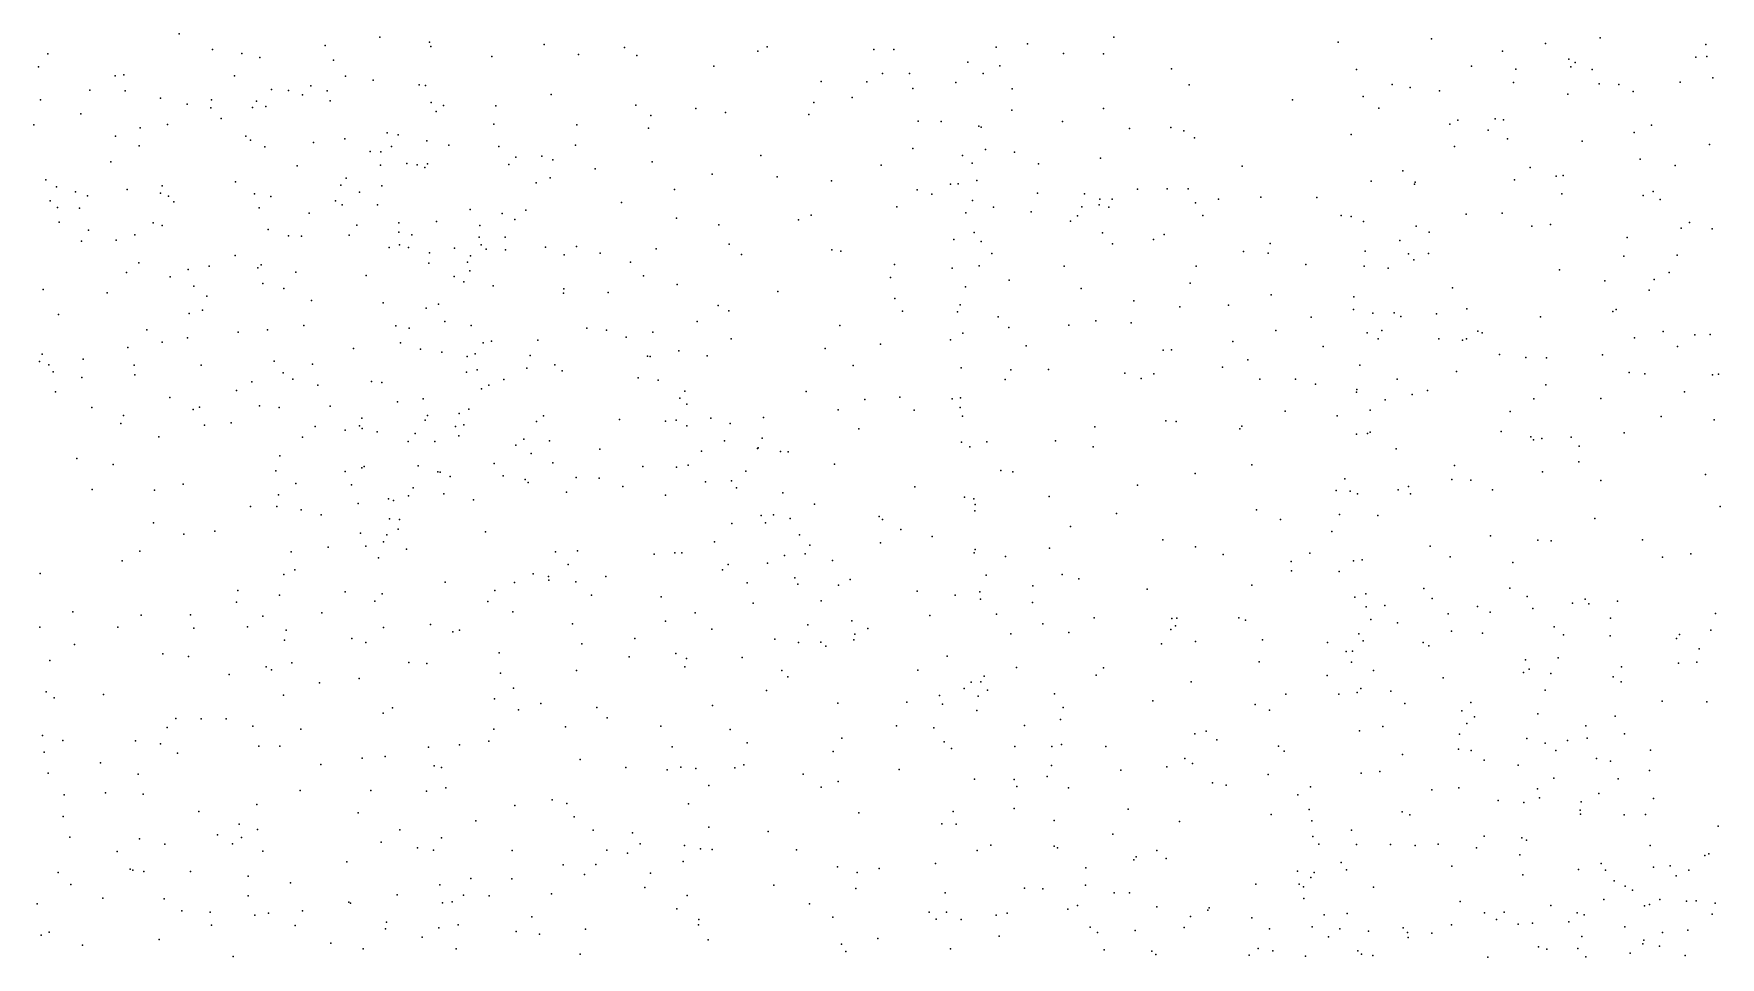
# Model space of a CAD drawing. Header units: metres. Extents: x -25 to 25, y -27.7 to 27.8.
# Drawn here: x -6.382 to -3.29, y 8.483 to 10.175 of the extents above; entities that cross this region are included whole.
import ezdxf

# ---------------------------------------------------------------- set-up
doc = ezdxf.new("R2010")
doc.units = ezdxf.units.M

msp = doc.modelspace()

# ---------------------------------------------------------------- linework, layer by layer
for p in [(-6.1154, 10.1749, -0.6953), (-6.0542, 10.1459, -16.8211), (-5.8476, 10.1536, -11.5171), (-5.7478, 10.1686, 14.2416), (-5.6566, 10.1597, 14.3945), (-5.6539, 10.1514, 7.9696), (-5.4464, 10.1554, 14.4875), (-5.2989, 10.1497, -15.1887), (-5.0543, 10.1433, -16.272), (-5.0375, 10.151, 14.5245), (-4.842, 10.146, -15.3728), (-4.8054, 10.1462, 13.2426), (-4.6178, 10.1504, -10.4222), (-4.5602, 10.1566, 18.5845), (-4.4018, 10.1688, 14.0455), (-3.9902, 10.1596, -16.4043), (-3.8194, 10.1655, -10.4377), (-3.6103, 10.1571, -16.1795), (-3.5102, 10.1676, 18.5805), (-3.3165, 10.155, 6.5802), (-6.3736, 10.1144, 7.6291), (-6.3566, 10.1381, -12.5419), (-6.0006, 10.1387, -0.302), (-5.9674, 10.1313, 3.6568), (-5.8328, 10.1265, 18.6426), (-5.5421, 10.1333, 4.3497), (-5.3834, 10.137, 4.5298), (-5.2762, 10.1353, -15.4923), (-5.1354, 10.1157, 4.847), (-4.6695, 10.123, 5.4708), (-4.6106, 10.1159, 12.8774), (-4.4939, 10.1387, -22.9739), (-4.4204, 10.1381, 12.6277), (-3.746, 10.1155, 23.2654), (-3.6889, 10.1427, -22.8861), (-3.5672, 10.1283, 6.5259), (-3.5641, 10.1143, 24.0283), (-3.5557, 10.122, 22.5893), (-3.3349, 10.1321, -22.577), (-3.3146, 10.1334, -19.6146), (-6.2326, 10.0978, -12.249), (-6.2172, 10.0999, 8.4157), (-6.0138, 10.0979, 0.1996), (-5.8103, 10.0974, -0.2138), (-5.7599, 10.0901, 7.6985), (-4.9386, 10.0876, -20.9364), (-4.8548, 10.0866, -15.7733), (-4.826, 10.1021, 18.5512), (-4.7762, 10.1022, -22.953), (-4.6915, 10.0857, 6.6497), (-4.6412, 10.1021, 5.8694), (-4.2959, 10.1106, 18.5363), (-4.2638, 10.0814, 6.6818), (-3.957, 10.1095, 13.8521), (-3.8913, 10.0817, 12.4019), (-3.6691, 10.0853, 12.3029), (-3.6645, 10.1101, 23.8699), (-3.5249, 10.1095, 12.2425), (-3.512, 10.0834, 13.9765), (-3.4755, 10.0821, 24.1506), (-3.3634, 10.0861, -18.5254), (-3.3035, 10.0939, 22.2788), (-6.3699, 10.0539, 2.8082), (-6.2792, 10.0715, -1.5424), (-6.2146, 10.0703, -13.5006), (-6.15, 10.0569, 7.5541), (-6.0564, 10.0539, -11.9279), (-5.9737, 10.0513, 3.4861), (-5.946, 10.073, -0.5693), (-5.9151, 10.0711, -16.455), (-5.8891, 10.063, 1.5478), (-5.8739, 10.0793, -0.0676), (-5.8443, 10.0705, 3.8846), (-5.8388, 10.0522, 0.5067), (-5.6753, 10.0812, -10.6867), (-5.6641, 10.0801, -0.1681), (-5.4335, 10.0639, -14.8831), (-4.8813, 10.0581, 5.1116), (-4.7702, 10.0747, -16.8593), (-4.5882, 10.0737, 6.7675), (-4.0743, 10.0541, -10.419), (-3.9445, 10.0598, -23.0233), (-3.8582, 10.0763, -16.1928), (-3.8049, 10.0703, 13.8802), (-3.5691, 10.0644, -20.5848), (-3.4495, 10.0689, 22.4191), (-6.2958, 10.0282, -16.9413), (-6.1009, 10.0459, -1.0984), (-6.0575, 10.0393, -0.9412), (-6.0387, 10.0199, 3.3427), (-5.981, 10.04, 18.5975), (-5.9568, 10.0416, 8.2081), (-5.6535, 10.049, 0.8982), (-5.6441, 10.0324, -0.4406), (-5.6306, 10.0433, 1.1208), (-5.5347, 10.0429, -0.2685), (-5.2779, 10.0439, -10.4299), (-5.2508, 10.0253, 14.4981), (-5.1682, 10.0377, -20.9595), (-5.1135, 10.0305, 13.4848), (-4.961, 10.027, 18.5295), (-4.9518, 10.049, -15.0164), (-4.589, 10.0348, 14.2263), (-4.4207, 10.0382, -20.7563), (-3.916, 10.0386, -20.6762), (-6.3822, 10.008, 7.4698), (-6.187, 10.0027, 18.52), (-6.1368, 10.0086, -13.2412), (-5.7341, 9.9934, 3.9843), (-5.7141, 9.9894, 1.4168), (-5.5386, 10.0093, -15.9403), (-5.3863, 10.0078, -15.6799), (-5.2552, 10.002, 4.7665), (-4.7604, 10.015, -16.0993), (-4.7183, 10.0141, 18.4716), (-4.6492, 10.0057, -15.4479), (-4.6448, 10.0035, 5.6594), (-4.4956, 10.0142, 18.4566), (-4.3732, 10.0014, -16.6731), (-4.2973, 10.003, -16.4023), (-4.2733, 9.9972, 14.0157), (-3.9668, 9.9905, 6.6122), (-3.7855, 10.0091, 23.5352), (-3.7709, 10.0165, 6.5612), (-3.7151, 9.9981, 18.5453), (-3.7024, 10.0192, 22.7433), (-3.6874, 10.0174, -10.3437), (-3.4475, 9.9942, -22.8595), (-3.4156, 10.0074, -19.0713), (-6.2322, 9.987, -20.8218), (-6.1888, 9.9697, 1.738), (-5.9931, 9.987, 1.6556), (-5.9848, 9.9802, -20.9126), (-5.9584, 9.9676, -0.8373), (-5.8691, 9.9756, -11.6867), (-5.8117, 9.9822, 0.2557), (-5.7652, 9.9592, 8.085), (-5.746, 9.9583, -14.6464), (-5.7265, 9.9681, -16.1412), (-5.6615, 9.9784, 18.6577), (-5.6209, 9.9709, 4.2177), (-5.5297, 9.9681, 7.9289), (-5.3887, 9.9709, -0.1554), (-4.77, 9.9647, -10.4838), (-4.637, 9.9626, 13.0092), (-4.5836, 9.958, -15.7585), (-4.2538, 9.984, 18.4572), (-3.7771, 9.9686, 22.9179), (-3.6797, 9.9822, 13.9889), (-3.5431, 9.9778, 6.5816), (-3.3095, 9.9719, -19.4555), (-6.2411, 9.9404, 7.5084), (-5.8991, 9.9328, -13.6079), (-5.7461, 9.934, 13.8908), (-5.6978, 9.9369, 0.6452), (-5.6792, 9.9348, -0.6306), (-5.665, 9.93, 7.8293), (-5.6602, 9.9365, 14.2679), (-5.5109, 9.9351, -0.52), (-5.498, 9.9485, 13.5889), (-5.4504, 9.9506, -10.5642), (-5.4305, 9.9439, 4.5415), (-5.3529, 9.9275, -20.9364), (-5.2482, 9.9401, -14.8013), (-5.0492, 9.9517, 4.9813), (-4.8283, 9.9344, 14.4307), (-4.6794, 9.9517, -16.3587), (-4.6615, 9.938, 6.1212), (-4.5396, 9.9363, -16.5281), (-4.426, 9.9472, -16.0747), (-4.1664, 9.9321, 6.7072), (-3.6385, 9.9299, -23.023), (-3.4366, 9.9454, 18.5077), (-3.3726, 9.9333, -15.8874), (-6.3602, 9.9073, 2.888), (-6.1466, 9.8961, -13.7118), (-6.0123, 9.9033, 8.1432), (-5.8194, 9.8973, 3.4641), (-5.8096, 9.9105, -0.7561), (-5.7441, 9.8961, 0.4364), (-5.4612, 9.902, 18.6246), (-5.435, 9.9109, -15.2565), (-5.1382, 9.9179, 18.5152), (-5.0193, 9.9126, 14.4847), (-4.9195, 9.9055, 5.0645), (-4.7011, 9.8993, 6.5641), (-4.687, 9.8998, 6.3401), (-4.6531, 9.9063, 5.958), (-3.9298, 9.9047, 12.415), (-3.8717, 9.9235, -16.0469), (-3.8507, 9.8993, 23.3896), (-3.8495, 9.9031, 23.1859), (-3.6668, 9.907, 22.545), (-3.5909, 9.914, 12.2531), (-3.5778, 9.9149, 24.1464), (-6.352, 9.8689, -22.5404), (-6.3402, 9.8945, -1.6562), (-6.3059, 9.8852, -18.7938), (-6.2839, 9.878, 18.5486), (-6.2106, 9.8895, -18.4224), (-6.15, 9.8828, -16.8344), (-6.1349, 9.8776, 3.0967), (-6.1254, 9.8668, 7.6427), (-5.9776, 9.8818, 3.2368), (-5.9474, 9.8768, -22.7733), (-5.8287, 9.8688, 18.6248), (-5.7847, 9.8846, -11.4789), (-5.3042, 9.8655, -0.4059), (-5.2076, 9.8894, 13.5106), (-4.7625, 9.889, 5.2235), (-4.7352, 9.8811, 13.1763), (-4.661, 9.8692, 5.508), (-4.5416, 9.8831, 14.171), (-4.4556, 9.8815, 4.9319), (-4.4275, 9.8717, 6.854), (-4.4049, 9.8718, -15.5095), (-4.3582, 9.8904, 5.0688), (-4.304, 9.891, 4.9039), (-4.2655, 9.8909, -15.879), (-4.2521, 9.8653, 4.7592), (-4.2099, 9.8719, -20.711), (-4.1322, 9.8752, 5.0354), (-4.0296, 9.8746, 18.4704), (-3.5804, 9.8817, 18.5104), (-3.4313, 9.8784, -10.3243), (-3.413, 9.886, 12.2295), (-3.4002, 9.8711, 24.3337), (-6.3389, 9.8568, -18.1921), (-6.2982, 9.8556, 8.2976), (-5.9686, 9.856, -18.6817), (-5.8774, 9.8462, -14.2826), (-5.8164, 9.8614, 7.9445), (-5.7519, 9.8617, -22.86), (-5.5817, 9.8527, 0.3339), (-5.5232, 9.8453, -14.5192), (-5.5, 9.8344, 4.2986), (-5.4797, 9.8515, -22.9556), (-5.2034, 9.8367, 4.8354), (-4.9565, 9.8426, 13.3912), (-4.7996, 9.8576, 18.3683), (-4.6733, 9.8468, 14.2778), (-4.6225, 9.8574, 5.117), (-4.5536, 9.8488, -20.8058), (-4.4681, 9.8415, -23.0601), (-4.4603, 9.858, -15.2562), (-4.4289, 9.8615, 18.386), (-4.4111, 9.857, -10.4857), (-4.2384, 9.8418, 5.2403), (-3.9851, 9.8418, 4.9241), (-3.9665, 9.8403, -10.2683), (-3.7555, 9.8445, 22.672), (-3.6896, 9.8462, -15.9515), (-6.3354, 9.8298, 18.8354), (-6.2815, 9.8153, -12.3984), (-6.197, 9.8062, -19.1012), (-6.163, 9.8284, 8.1218), (-6.1465, 9.8238, -1.3813), (-5.9526, 9.8165, 7.7748), (-5.9149, 9.8045, -18.2747), (-5.8912, 9.8042, 1.6657), (-5.8039, 9.8057, -19.1752), (-5.79, 9.8244, -13.3622), (-5.713, 9.8286, 13.7284), (-5.7129, 9.8113, -18.8385), (-5.6888, 9.8067, -0.7744), (-5.6437, 9.8306, -10.9426), (-5.564, 9.8235, 3.8859), (-5.1259, 9.8246, -20.937), (-4.9798, 9.8338, 18.4129), (-4.6577, 9.8108, 4.8822), (-4.4809, 9.8317, 4.7453), (-4.4224, 9.8102, 12.6427), (-4.3093, 9.8072, 14.0252), (-3.944, 9.8307, -20.597), (-3.8471, 9.8222, 23.7086), (-3.8234, 9.8112, 6.6831), (-3.6355, 9.8224, -10.2513), (-3.6013, 9.8255, 14.0866), (-3.3614, 9.8189, 14.2468), (-3.346, 9.8288, -22.9856), (-3.3049, 9.8172, 6.7891), (-6.2948, 9.7951, -16.9849), (-6.231, 9.7966, -12.144), (-5.7306, 9.783, 1.5285), (-5.7115, 9.7883, -18.5989), (-5.6948, 9.7833, -14.9475), (-5.6564, 9.7737, -14.2618), (-5.6106, 9.7818, 0.5293), (-5.5652, 9.8024, 3.7237), (-5.5617, 9.7884, -18.9931), (-5.5527, 9.7799, 1.2017), (-5.5179, 9.8019, 4.1166), (-5.5171, 9.7788, -0.7215), (-5.4438, 9.784, 14.4056), (-5.3867, 9.7853, 4.5081), (-5.3437, 9.7729, -0.5837), (-5.2407, 9.781, 0.0779), (-5.107, 9.7895, -10.5961), (-4.9191, 9.7789, -14.9554), (-4.9023, 9.7764, 14.4284), (-4.6951, 9.7982, 6.744), (-4.6453, 9.794, 12.9915), (-4.6256, 9.7721, 4.7271), (-4.4042, 9.7901, 5.3957), (-4.3289, 9.7979, 4.6387), (-4.1638, 9.7762, 13.9839), (-4.1186, 9.7728, 12.4816), (-4.1152, 9.7908, 6.775), (-3.941, 9.7765, 4.7496), (-3.8775, 9.7963, 23.5508), (-3.8245, 9.7724, 23.8698), (-3.4604, 9.8018, 22.2103), (-6.1897, 9.7552, -12.8141), (-6.0991, 9.743, 1.7898), (-6.0607, 9.7489, -11.88), (-6.013, 9.7684, -18.0258), (-5.9714, 9.7463, -19.3062), (-5.9652, 9.7514, -20.7888), (-5.6575, 9.7547, 18.6103), (-5.587, 9.7561, 3.5137), (-5.5811, 9.7678, -15.8475), (-5.4098, 9.77, -10.7231), (-5.2878, 9.7565, 4.7171), (-5.0843, 9.7707, 13.4579), (-4.8039, 9.7523, 13.2378), (-4.6983, 9.7453, 6.5925), (-4.6487, 9.7497, 5.6615), (-4.4927, 9.7492, 6.9596), (-4.2508, 9.7488, 18.3914), (-4.0495, 9.752, -15.7262), (-3.9426, 9.7491, 13.9816), (-3.8986, 9.7455, 5.184), (-3.8616, 9.7714, -15.8367), (-3.8519, 9.7606, 18.4731), (-3.5843, 9.7426, -15.7675), (-3.4665, 9.7672, 18.4683), (-3.3689, 9.7695, -18.8909), (-6.2124, 9.7372, 7.976), (-6.1323, 9.7298, 2.9876), (-6.0884, 9.7125, -17.8331), (-5.9619, 9.717, -1.1315), (-5.9016, 9.7379, -16.5809), (-5.7728, 9.7319, -16.2728), (-5.611, 9.7299, 14.2712), (-5.5935, 9.7206, 13.6216), (-5.5827, 9.7405, -19.3211), (-5.5396, 9.7131, 0.942), (-5.264, 9.7312, 13.5151), (-5.2024, 9.7154, 14.4441), (-4.8112, 9.7285, 4.8862), (-4.6738, 9.711, 6.0014), (-4.5935, 9.7232, 12.8418), (-4.2616, 9.7178, 12.5353), (-3.5012, 9.7219, 14.1719), (-3.4113, 9.7246, -15.4174), (-3.3833, 9.7373, 22.0838), (-6.3648, 9.7063, 19.2663), (-6.2476, 9.7002, -12.5995), (-6.0648, 9.6938, -12.9766), (-5.9236, 9.708, -14.7007), (-5.8728, 9.6864, -11.6971), (-5.7414, 9.682, 13.9155), (-5.6399, 9.6793, -13.9504), (-5.4111, 9.6993, 4.1972), (-5.4103, 9.7075, 18.5266), (-5.3289, 9.701, 0.2752), (-5.0177, 9.7025, 4.9445), (-4.803, 9.6898, 18.2389), (-4.4619, 9.7081, 5.5225), (-4.3648, 9.6854, 4.4828), (-4.1132, 9.6967, -15.3362), (-3.9619, 9.6931, 5.3706), (-3.7807, 9.7091, 22.5537), (-3.4201, 9.7053, 12.2483), (-6.3366, 9.6604, -22.6495), (-6.097, 9.6626, 18.6793), (-6.0728, 9.6685, -13.8557), (-5.6627, 9.6724, 1.4379), (-5.1273, 9.677, 18.3634), (-5.1075, 9.6672, -0.1467), (-4.789, 9.6664, -10.7386), (-4.6885, 9.6655, 6.444), (-4.6835, 9.6784, 6.254), (-4.6138, 9.6563, -23.0926), (-4.435, 9.6491, 14.067), (-4.2807, 9.6747, 5.527), (-4.1914, 9.6778, 4.4756), (-4.0401, 9.6557, 4.5012), (-3.9621, 9.6695, -15.5202), (-3.9267, 9.6631, 23.1912), (-3.8877, 9.6634, 22.7741), (-3.8757, 9.6567, 12.2965), (-3.8104, 9.6617, 23.9985), (-3.7543, 9.6707, 4.935), (-3.6195, 9.6564, 22.261), (-3.4867, 9.6659, -23.221), (-3.4807, 9.6697, 24.3413), (-6.1749, 9.6325, 18.9686), (-6.1001, 9.6176, -19.4881), (-6.0072, 9.6279, -16.9057), (-5.9535, 9.6322, -22.8836), (-5.8868, 9.6402, 3.065), (-5.7181, 9.6397, 13.7178), (-5.6938, 9.6353, -18.0915), (-5.6283, 9.6476, -15.1597), (-5.5799, 9.6403, 3.2942), (-5.3679, 9.6353, -10.9172), (-5.3319, 9.632, -20.8703), (-5.2962, 9.6187, -14.5674), (-5.2472, 9.6279, -18.8483), (-5.166, 9.6475, 0.1216), (-4.9039, 9.6402, 4.7628), (-4.6785, 9.6264, 12.9767), (-4.594, 9.6367, 14.1813), (-4.484, 9.641, 12.6306), (-4.37, 9.6455, -20.7856), (-4.1045, 9.6312, 5.5094), (-3.9372, 9.6267, 6.8313), (-3.9102, 9.6312, 23.6978), (-3.7346, 9.6298, 24.1298), (-3.7262, 9.6268, 18.4676), (-3.447, 9.6179, -10.2559), (-3.3946, 9.6292, 14.2612), (-3.3367, 9.6234, -15.1355), (-3.3083, 9.6238, 24.4428), (-6.3668, 9.5878, -17.6483), (-6.2099, 9.6, 1.8312), (-6.1468, 9.6097, -1.4043), (-5.796, 9.598, -14.9572), (-5.7096, 9.6085, -16.0509), (-5.6728, 9.597, 3.1573), (-5.6341, 9.5913, -11.4052), (-5.5726, 9.5886, -19.6018), (-5.5584, 9.6088, -20.7989), (-5.5428, 9.6114, 1.1072), (-5.4577, 9.6135, -0.7932), (-5.1991, 9.5941, -19.0568), (-5.1034, 9.6161, -0.3448), (-4.9311, 9.5981, 18.1852), (-4.8297, 9.6063, 14.3637), (-4.701, 9.6142, 4.5416), (-4.5626, 9.6028, -15.0821), (-4.311, 9.5949, -15.1497), (-4.296, 9.5956, -10.3649), (-4.1833, 9.6112, 12.4362), (-4.018, 9.6019, 12.3438), (-3.9172, 9.6161, 18.4499), (-3.8058, 9.6157, 5.265), (-3.7623, 9.6137, 6.8217), (-3.7549, 9.6157, -23.2454), (-3.6944, 9.5872, 14.052), (-3.5055, 9.5867, 6.8875), (-3.3682, 9.602, 18.4294), (-6.3718, 9.5746, -20.3577), (-6.3543, 9.568, -1.6126), (-6.3465, 9.5556, 1.8947), (-6.2913, 9.5785, 19.3528), (-6.198, 9.5677, -12.0964), (-6.0751, 9.5677, -17.6485), (-5.9412, 9.575, -14.4405), (-5.8712, 9.5695, -19.6609), (-5.5872, 9.5835, -13.4895), (-5.5694, 9.5589, 0.7981), (-5.4778, 9.5624, 13.508), (-5.4722, 9.5854, -18.3108), (-5.4265, 9.568, 0.4599), (-5.4133, 9.5574, 3.366), (-5.2569, 9.5842, 3.9736), (-5.2518, 9.5836, -18.5847), (-5.1476, 9.5846, -23.0407), (-4.8797, 9.5673, -23.0727), (-4.6815, 9.5627, 5.9017), (-4.5904, 9.559, 5.7012), (-4.5218, 9.5596, 18.2297), (-4.2024, 9.5639, 5.6383), (-4.156, 9.5776, -20.676), (-3.9506, 9.5677, -10.2061), (-3.7735, 9.5559, 22.3969), (-3.6466, 9.5819, 24.2495), (-3.6084, 9.5809, 12.2261), (-6.2937, 9.5449, 2.737), (-6.1966, 9.5502, 19.2096), (-5.982, 9.5372, -20.5575), (-5.9249, 9.5535, -1.1746), (-5.9069, 9.5423, 1.6698), (-5.8615, 9.5313, 18.5457), (-5.7626, 9.538, -16.6139), (-5.7438, 9.536, -16.384), (-5.5886, 9.5551, -15.4788), (-5.5478, 9.5311, 0.6079), (-5.5204, 9.5411, -14.2872), (-5.2738, 9.5447, -19.4346), (-5.2374, 9.5404, 14.419), (-4.6008, 9.5416, 4.3904), (-4.3816, 9.5532, 5.6777), (-4.3518, 9.5434, 18.2888), (-4.3283, 9.5518, -23.1821), (-4.1339, 9.542, 6.9528), (-4.0687, 9.5423, 13.9789), (-4.0322, 9.533, -23.229), (-3.8821, 9.542, 22.5783), (-3.6097, 9.5319, -15.214), (-3.4568, 9.5542, 12.2516), (-3.4281, 9.5516, 22.0067), (-3.3041, 9.5502, 12.3153), (-3.2931, 9.5512, -18.8756), (-6.3425, 9.5187, -13.6315), (-6.1327, 9.5085, -17.1874), (-6.0107, 9.521, 2.8938), (-5.7155, 9.5007, -22.989), (-5.6684, 9.5059, -20.5727), (-5.5613, 9.5241, 0.9505), (-5.1975, 9.5071, 18.2315), (-5.1883, 9.5199, 4.5765), (-5.1844, 9.4962, 4.1101), (-4.9658, 9.5195, -10.8997), (-4.8582, 9.5046, -14.9507), (-4.794, 9.509, 13.0601), (-4.6981, 9.5057, 6.0444), (-4.6826, 9.5079, 6.7959), (-3.9567, 9.5183, 23.3142), (-3.9559, 9.523, 4.412), (-3.9043, 9.5039, 12.2293), (-3.855, 9.5142, 13.9976), (-3.8269, 9.5212, -20.5125), (-3.6316, 9.5058, 4.9148), (-3.5089, 9.5063, 18.4469), (-3.3554, 9.5185, -23.4993), (-6.2758, 9.49, -19.6753), (-6.2175, 9.4757, -20.1688), (-6.09, 9.4865, -20.3534), (-6.0781, 9.4909, 18.9979), (-5.968, 9.4932, -14.661), (-5.9322, 9.4902, -17.0938), (-5.8387, 9.4923, -19.857), (-5.7807, 9.4707, -13.1873), (-5.6644, 9.4669, 3.0423), (-5.66, 9.4757, 1.3536), (-5.6022, 9.479, 1.2074), (-5.5845, 9.4872, -13.7638), (-5.4604, 9.4642, 3.1985), (-5.4475, 9.475, 18.3616), (-5.3082, 9.4678, 0.4149), (-5.2239, 9.4652, -18.3473), (-5.2041, 9.4668, 3.5839), (-5.1408, 9.4705, 3.9471), (-5.0439, 9.4719, -0.0247), (-4.9069, 9.4856, 4.5512), (-4.7679, 9.4849, 4.4544), (-4.6834, 9.4899, 6.2435), (-4.6794, 9.474, 14.237), (-4.3062, 9.4655, 4.2821), (-4.2873, 9.4647, 7.0128), (-4.0878, 9.4831, 4.3381), (-3.9922, 9.4747, 6.9597), (-3.9316, 9.4855, 5.5712), (-3.6748, 9.483, 5.2432), (-3.3981, 9.4735, 24.4259), (-3.3009, 9.4677, 14.4085), (-6.2224, 9.4607, -12.3203), (-6.1528, 9.4362, -17.4553), (-6.0688, 9.4576, -1.3449), (-6.0199, 9.4617, 18.8421), (-5.8894, 9.4355, -11.7837), (-5.8659, 9.455, -17.6298), (-5.8112, 9.4488, 2.9433), (-5.785, 9.4564, 13.847), (-5.7798, 9.4514, 14.0341), (-5.7527, 9.4453, 13.6778), (-5.6827, 9.4425, -15.7211), (-5.6088, 9.4554, 14.2773), (-5.6028, 9.4384, -20.1776), (-5.5934, 9.4586, -14.0983), (-5.1847, 9.4564, 4.268), (-5.1051, 9.4609, 14.4023), (-5.0468, 9.4341, -18.5472), (-4.8693, 9.4513, 14.3256), (-4.4363, 9.4545, 12.445), (-4.1708, 9.4507, 12.3187), (-4.1668, 9.4556, 18.3535), (-3.9566, 9.4412, 22.8793), (-3.9364, 9.4425, 22.7051), (-3.932, 9.4447, 23.8006), (-3.6917, 9.446, 4.6508), (-3.6369, 9.4363, 24.2996), (-3.6168, 9.4332, 5.083), (-3.563, 9.4359, 7.0309), (-3.466, 9.4438, -20.4473), (-5.9312, 9.4016, -14.1831), (-5.6958, 9.4278, -16.8295), (-5.6469, 9.4275, 13.5032), (-5.498, 9.4209, -0.907), (-5.4833, 9.4318, -20.378), (-5.4699, 9.406, 14.3652), (-5.4367, 9.4288, -19.9664), (-5.344, 9.4138, 18.2248), (-5.1577, 9.4102, 13.3014), (-5.1155, 9.4292, -0.5265), (-5.0551, 9.4151, 4.5366), (-5.054, 9.416, -19.2388), (-5.0131, 9.4094, -0.1756), (-4.9989, 9.409, 13.1963), (-4.6809, 9.4268, 12.821), (-4.6655, 9.4179, 6.4904), (-4.6349, 9.4274, 18.1359), (-4.5088, 9.4291, -10.5829), (-4.4395, 9.4178, 7.0201), (-3.8838, 9.4144, 23.9729), (-3.6323, 9.4308, -23.4479), (-3.5487, 9.419, 12.2233), (-6.3033, 9.3964, -22.7366), (-6.2363, 9.3854, 1.8187), (-5.938, 9.3743, -17.3912), (-5.811, 9.3728, -15.0467), (-5.7805, 9.3796, 1.4504), (-5.7763, 9.3819, 18.4683), (-5.6775, 9.383, -17.7411), (-5.6414, 9.372, 1.068), (-5.637, 9.3713, 18.3758), (-5.5379, 9.3876, -23.018), (-5.4301, 9.3886, -14.506), (-5.2655, 9.3818, -23.0321), (-5.2036, 9.3808, -0.6735), (-5.182, 9.3843, 3.4372), (-5.0763, 9.3737, 4.0975), (-4.914, 9.3861, -18.8518), (-4.6088, 9.3748, -10.8096), (-4.587, 9.372, 4.2416), (-4.149, 9.3852, 5.7577), (-3.7773, 9.3836, 18.4358), (-3.6155, 9.3724, 22.0669), (-3.5489, 9.3905, -10.2335), (-6.2752, 9.3398, -1.4622), (-6.1085, 9.3499, -12.6055), (-5.9018, 9.3509, 18.5726), (-5.7997, 9.3482, -17.2043), (-5.6867, 9.3427, -13.8967), (-5.6186, 9.3639, -14.3446), (-5.5216, 9.3646, -17.9026), (-5.4813, 9.358, 0.5969), (-5.4758, 9.3525, 13.3836), (-5.3878, 9.3617, -11.2833), (-5.3452, 9.3605, -0.808), (-5.302, 9.3452, 3.2389), (-5.1505, 9.3541, -11.1014), (-5.1025, 9.3559, -20.592), (-5.0935, 9.3432, 17.9542), (-4.7667, 9.3448, -20.8295), (-4.3584, 9.3478, 5.8239), (-4.2527, 9.3691, -10.3334), (-3.9779, 9.3596, 23.2891), (-3.8807, 9.3394, 12.1232), (-3.8613, 9.3454, 22.3847), (-3.782, 9.3584, 4.4687), (-3.7471, 9.357, 14.0323), (-3.7077, 9.3395, 7.0852), (-3.5089, 9.3562, -23.7851), (-3.3171, 9.3671, 18.3881), (-6.1605, 9.3384, 19.3243), (-5.9847, 9.3084, -13.9121), (-5.9367, 9.3084, 1.5692), (-5.9333, 9.3303, 2.8254), (-5.7876, 9.3143, -14.574), (-5.7318, 9.323, 2.8977), (-5.7226, 9.3194, 1.3131), (-5.6953, 9.328, -16.2069), (-5.6301, 9.3318, 0.7705), (-5.5759, 9.321, 2.9884), (-5.4054, 9.3351, -14.7413), (-5.2238, 9.3296, 0.3888), (-5.0086, 9.334, 4.3767), (-4.9506, 9.3127, 13.0796), (-4.6757, 9.3256, 5.9975), (-4.6584, 9.3228, 6.3669), (-4.6562, 9.3123, 6.9051), (-4.5201, 9.3271, 5.8698), (-3.9939, 9.3383, 18.3845), (-3.9682, 9.337, 23.471), (-3.9548, 9.3316, 23.6617), (-3.8579, 9.3322, 5.639), (-3.2898, 9.309, -20.3832), (-6.1626, 9.2788, -13.7481), (-5.892, 9.3023, -22.9389), (-5.8554, 9.2932, 13.8274), (-5.7297, 9.286, -13.5692), (-5.7115, 9.285, -14.7865), (-5.1021, 9.2773, -20.2351), (-5.0481, 9.2924, 0.1326), (-5.0402, 9.2787, -0.405), (-5.0257, 9.2937, -14.9039), (-4.9952, 9.2867, -0.0124), (-4.8318, 9.2901, -14.9951), (-4.826, 9.2849, -18.5737), (-4.6569, 9.3007, 6.623), (-4.3967, 9.2957, 12.2742), (-4.1404, 9.3025, -15.1146), (-4.0959, 9.2846, 12.1512), (-3.9881, 9.2943, 4.2641), (-3.9175, 9.2922, -20.5254), (-3.52, 9.2867, 14.2112), (-6.1072, 9.2583, 1.6596), (-6.0499, 9.2636, 19.1463), (-5.7831, 9.2598, -15.2767), (-5.735, 9.2569, 1.1347), (-5.7139, 9.2669, 0.9067), (-5.554, 9.2621, 18.2155), (-4.9782, 9.2567, 3.7847), (-4.7921, 9.2667, 12.8895), (-4.7351, 9.2535, 4.2263), (-4.4811, 9.272, 14.1151), (-4.3122, 9.2474, 7.025), (-4.0018, 9.2628, 23.0473), (-3.711, 9.2552, 22.1257), (-3.6241, 9.2471, 5.4066), (-3.4323, 9.2474, 24.4134), (-6.1878, 9.2268, -1.3988), (-5.91, 9.2255, -13.7202), (-5.8425, 9.2341, 1.3718), (-5.7735, 9.236, -11.828), (-5.7409, 9.2439, -15.9431), (-5.6987, 9.2307, 13.4232), (-5.4252, 9.2259, 13.2807), (-5.385, 9.2274, 14.3356), (-5.2447, 9.2214, -14.9584), (-5.2065, 9.2238, 17.8685), (-5.1937, 9.2241, 3.2634), (-5.1341, 9.2441, -18.1345), (-5.0057, 9.219, -19.9416), (-4.9678, 9.2217, -11.0916), (-4.9589, 9.2379, -19.4801), (-4.8293, 9.2423, 17.9158), (-4.658, 9.2238, -23.1682), (-4.6559, 9.2299, 6.2179), (-4.6006, 9.2169, 4.1428), (-4.5195, 9.2323, 12.3833), (-4.2521, 9.2347, 12.1672), (-4.2015, 9.2207, 5.8792), (-4.0426, 9.223, 5.8213), (-3.8215, 9.2363, 7.1025), (-3.7848, 9.2163, 4.3826), (-3.6001, 9.2457, 12.1509), (-3.3958, 9.2161, 14.3839), (-3.3439, 9.2222, 21.8044), (-6.3703, 9.1859, 19.6877), (-6.2198, 9.2093, 19.4387), (-5.9035, 9.1927, 13.995), (-5.7499, 9.2144, -1.1251), (-5.4662, 9.1855, -16.7841), (-5.4023, 9.2023, 0.5522), (-5.1192, 9.1927, 13.1324), (-5.1087, 9.2024, -0.5544), (-5.0367, 9.2046, 14.2767), (-4.9175, 9.2098, 4.1911), (-4.0766, 9.2082, 18.2877), (-4.0758, 9.191, -23.3709), (-3.9883, 9.1897, 23.2574), (-3.9622, 9.209, 12.0332), (-3.9465, 9.2111, 22.5773), (-3.6702, 9.206, -23.8937), (-6.008, 9.1546, 1.4796), (-5.9234, 9.1842, 18.7126), (-5.6275, 9.1698, 2.8708), (-5.5368, 9.1546, -17.4933), (-5.5009, 9.1696, -17.2434), (-5.4381, 9.1804, -11.4802), (-5.4375, 9.174, -15.0707), (-5.3885, 9.1708, -17.82), (-5.3335, 9.1803, -23.0025), (-5.0743, 9.1686, 0.228), (-4.9865, 9.1779, 3.5841), (-4.9812, 9.1663, -0.1702), (-4.9063, 9.1647, -18.2549), (-4.8849, 9.1749, -20.5216), (-4.7624, 9.1538, 14.1945), (-4.6357, 9.1828, -10.8903), (-4.5504, 9.1631, -18.7888), (-4.4966, 9.1843, -10.6844), (-4.4657, 9.1764, 18.104), (-4.3407, 9.1574, -20.7947), (-4.1488, 9.1645, 7.0425), (-3.8336, 9.1584, 14.0746), (-3.6758, 9.1593, 5.5609), (-6.0104, 9.1336, -13.4804), (-5.9316, 9.1462, 13.8457), (-5.8109, 9.1525, 1.0045), (-5.757, 9.1355, -22.9371), (-5.7431, 9.1486, 18.3409), (-5.5494, 9.1347, -0.9932), (-5.3593, 9.1465, 17.9045), (-5.2316, 9.1432, -17.2699), (-5.0631, 9.1315, -17.1339), (-4.9383, 9.1359, 12.9926), (-4.6924, 9.1463, -20.7191), (-4.6476, 9.1521, 6.921), (-4.646, 9.1389, 12.592), (-4.5511, 9.1329, -15.0961), (-3.9598, 9.1428, 23.4246), (-3.9397, 9.1484, 23.6692), (-3.9389, 9.1246, 4.2084), (-3.9049, 9.1275, 22.3978), (-3.8178, 9.1399, -23.7101), (-3.7349, 9.1256, 18.362), (-3.6439, 9.1438, 22.0383), (-3.5608, 9.1318, 5.2998), (-3.5377, 9.1392, 4.8595), (-3.531, 9.1301, 5.0458), (-3.4782, 9.1355, 18.3566), (-6.3104, 9.1159, 1.7165), (-6.185, 9.1098, 1.6018), (-6.0949, 9.1101, -1.3245), (-5.9623, 9.1077, 18.9481), (-5.8538, 9.1139, -1.1988), (-5.6546, 9.0922, 13.2983), (-5.5035, 9.1154, 18.055), (-5.3946, 9.0939, -0.8776), (-5.2238, 9.0984, -17.5832), (-5.1696, 9.1141, 14.2676), (-4.963, 9.0918, -15.0473), (-4.882, 9.0989, -19.7946), (-4.7392, 9.1088, 4.0661), (-4.6166, 9.1116, 6.1067), (-4.5321, 9.0935, -18.5694), (-4.4379, 9.1045, -19.069), (-4.2952, 9.1036, -10.4979), (-4.2864, 9.104, 18.1556), (-4.1723, 9.1045, 14.0666), (-4.1602, 9.1005, 12.0314), (-3.9304, 9.1014, 5.8401), (-3.8819, 9.0957, 23.9034), (-3.7885, 9.1119, 24.1022), (-3.7119, 9.1153, 11.9871), (-3.6333, 9.1221, -15.1896), (-3.491, 9.1039, 12.1513), (-3.2987, 9.1126, 12.2669), (-6.3708, 9.0874, -6.1881), (-6.228, 9.0873, 2.5844), (-6.0884, 9.0857, 2.6551), (-5.9902, 9.088, -13.2628), (-5.9227, 9.0636, -12.3736), (-5.9193, 9.0822, -12.5911), (-5.7989, 9.0669, 13.4375), (-5.741, 9.087, -11.9736), (-5.6135, 9.0791, -15.1935), (-5.6017, 9.0819, 14.3013), (-5.2803, 9.067, -16.7799), (-5.1387, 9.0841, -17.7824), (-5.0233, 9.0657, -0.313), (-4.8784, 9.0642, 3.751), (-4.8769, 9.0745, -20.2198), (-4.853, 9.085, 3.904), (-4.5906, 9.0756, 14.1726), (-4.484, 9.0779, 4.0566), (-4.297, 9.0836, 4.0755), (-4.2888, 9.09, 7.0341), (-4.2522, 9.0611, -23.3315), (-4.1292, 9.0642, -20.6775), (-3.9524, 9.0751, 7.1074), (-3.9443, 9.0624, 18.2543), (-3.7826, 9.0803, 7.1478), (-3.7255, 9.0763, -10.3264), (-3.5942, 9.0883, 7.2136), (-3.5774, 9.0734, -24.2511), (-3.4918, 9.0717, 21.8873), (-3.3701, 9.0666, 14.6078), (-3.3647, 9.074, -15.257), (-3.3074, 9.0818, 18.2762), (-6.3077, 9.056, -22.7103), (-6.1457, 9.0388, 19.3114), (-6.0987, 9.0338, 1.43), (-5.7732, 9.0592, 0.7547), (-5.5286, 9.0405, 13.2214), (-5.3775, 9.0568, 2.9569), (-5.2902, 9.0335, 13.1346), (-5.205, 9.0396, 3.0996), (-5.1855, 9.0302, 0.3508), (-5.0831, 9.0319, 3.2558), (-4.9799, 9.0597, -17.5955), (-4.9391, 9.0603, 17.7494), (-4.9301, 9.0525, -16.9563), (-4.7073, 9.0344, -18.296), (-4.3143, 9.0572, 14.1179), (-4.0101, 9.0594, 22.763), (-3.9755, 9.0431, 14.0948), (-3.9643, 9.0438, -10.3506), (-3.8345, 9.0593, 11.9106), (-3.8239, 9.0536, -23.9235), (-3.5869, 9.0316, 5.4419), (-3.3286, 9.0476, -24.4522), (-6.3525, 9.0263, -13.4397), (-6.0241, 9.0007, 1.2766), (-5.9562, 9.0149, 1.1241), (-5.9463, 9.0096, -12.9142), (-5.909, 9.022, 18.6143), (-5.6944, 9.023, 18.2504), (-5.6613, 9.0212, 0.6409), (-5.5264, 9.0032, -16.2742), (-5.3871, 9.008, -15.2659), (-5.1884, 9.0147, -11.3815), (-5.0105, 9.0079, -0.1374), (-4.7609, 9.0087, -17.503), (-4.5803, 9.0135, -19.4101), (-4.4342, 8.9996, 7.0385), (-4.4205, 9.0133, 12.1322), (-4.1351, 9.0239, 4.0935), (-4.0104, 8.9992, 23.0793), (-3.9658, 9.0236, 23.3032), (-3.9257, 9.0085, -15.1752), (-3.6506, 9.0043, 4.4258), (-3.6471, 9.0275, 14.2494), (-3.6401, 9.0105, 24.1817), (-3.6002, 9.003, 18.2897), (-3.4712, 9.0152, 14.468), (-3.3664, 9.0215, 14.7983), (-3.333, 9.0233, -20.3956), (-6.3592, 8.9694, -6.5495), (-5.8584, 8.9859, 2.7048), (-5.7852, 8.9934, -12.215), (-5.5028, 8.9759, 0.585), (-5.0388, 8.9718, 0.032), (-4.9992, 8.9967, 13.0204), (-4.6762, 8.9752, 3.9924), (-4.6635, 8.987, -17.1649), (-4.6455, 8.9872, 6.5158), (-4.6397, 8.998, 6.3429), (-4.6336, 8.9721, 12.5722), (-4.2599, 8.9874, -18.8082), (-3.9491, 8.9752, 22.4952), (-3.8939, 8.9704, 23.6755), (-3.7977, 8.995, 5.7753), (-3.6106, 8.9723, 21.9895), (-3.486, 8.9966, 4.9637), (-3.4713, 8.9873, 24.2901), (-6.3445, 8.9583, -6.3706), (-6.2544, 8.9645, 19.4756), (-5.9242, 8.9628, 0.8789), (-5.7241, 8.9396, -15.9765), (-5.5373, 8.9561, -0.9466), (-5.4522, 8.9476, 14.27), (-5.35, 8.9403, 17.6225), (-5.1376, 8.9442, -0.5167), (-4.908, 8.9486, -17.8726), (-4.7816, 8.9501, 14.1461), (-4.7217, 8.9622, 12.7497), (-4.7161, 8.9465, -20.4756), (-4.6503, 8.9613, 17.8643), (-4.5104, 8.9652, 17.9505), (-4.4949, 8.9401, -10.8323), (-4.33, 8.9524, 18.0225), (-4.1424, 8.9458, 11.9256), (-4.0864, 8.9651, 7.1047), (-3.989, 8.9647, 11.8553), (-3.9554, 8.9679, 4.1408), (-3.8679, 8.9479, 14.1971), (-3.7473, 8.9495, 4.2917), (-3.3962, 8.9523, 21.821), (-3.3143, 8.9508, 12.1504), (-6.1218, 8.9204, 19.2152), (-6.0751, 8.9199, 13.8259), (-6.0292, 8.9195, 14.0147), (-5.9802, 8.9064, 13.5595), (-5.7416, 8.9299, 13.2896), (-5.4932, 8.9359, 17.867), (-5.3305, 8.9215, -0.7533), (-5.2326, 8.9062, -22.9601), (-4.8001, 8.9066, 3.8849), (-4.6528, 8.9352, 6.9598), (-4.5654, 8.9072, -17.3509), (-4.4994, 8.9186, 6.1287), (-4.1164, 8.9355, 5.975), (-3.7634, 8.9341, 18.2156), (-3.7547, 8.911, 23.9504), (-3.7407, 8.9233, 11.7552), (-3.6243, 8.9286, 5.6009), (-3.5365, 8.9067, -24.4442), (-3.4824, 8.9243, 14.6779), (-6.366, 8.8892, 19.9026), (-6.3291, 8.8797, 1.5216), (-6.1954, 8.8791, 19.357), (-6.1374, 8.9038, -22.7257), (-5.8922, 8.9008, -1.1652), (-5.5477, 8.8786, -15.3831), (-5.5388, 8.901, 2.7797), (-5.407, 8.9048, 13.1216), (-5.1055, 8.9004, 0.208), (-5.0739, 8.8756, 17.5574), (-4.9006, 8.884, 3.5187), (-4.7318, 8.903, -19.9319), (-4.713, 8.8774, -17.743), (-4.2533, 8.8924, 3.9971), (-4.2323, 8.8971, 14.1966), (-4.2127, 8.8811, -19.199), (-3.951, 8.8976, 5.9298), (-3.9087, 8.9054, 22.3404), (-3.7677, 8.8916, -24.2397), (-3.6447, 8.8838, 7.2385), (-3.6108, 8.8752, 14.4852), (-3.5702, 8.88, -20.4473), (-3.5341, 8.8841, 18.1877), (-3.4657, 8.892, 4.8334), (-6.3633, 8.8583, -13.0417), (-6.1497, 8.8736, -1.2415), (-6.1187, 8.8566, 1.2161), (-5.9692, 8.8694, 18.8151), (-5.931, 8.8697, 18.6039), (-5.78, 8.8473, -1.0617), (-5.7378, 8.8509, 18.2458), (-5.6586, 8.8675, 14.215), (-5.6014, 8.872, -11.9994), (-5.3802, 8.8452, -11.7777), (-5.2118, 8.8682, -11.5333), (-4.9165, 8.86, -11.2521), (-4.6995, 8.8654, -23.1497), (-4.583, 8.8688, -20.6305), (-4.5155, 8.8691, -15.1815), (-4.4976, 8.8726, 12.2334), (-4.4167, 8.8687, 12.0722), (-4.2715, 8.8468, -10.6534), (-4.1001, 8.8696, 4.0447), (-4.0897, 8.8607, -23.6925), (-3.8723, 8.8541, 18.0983), (-3.7698, 8.8638, -15.2281), (-3.7466, 8.8615, -10.4606), (-3.5914, 8.8616, 4.4481), (-3.5168, 8.8469, 21.9081), (-3.4178, 8.8621, 24.2174), (-6.3558, 8.8201, -6.1749), (-6.2597, 8.8391, 2.5239), (-6.1909, 8.8185, -12.8976), (-5.8557, 8.8362, 13.3403), (-5.6477, 8.8337, 13.1721), (-5.6346, 8.8302, 18.0905), (-5.2968, 8.8307, 14.2133), (-5.2207, 8.8259, 17.4376), (-5.1959, 8.8308, 2.9874), (-5.1682, 8.8288, 13.0705), (-5.0968, 8.8296, 14.172), (-5.0799, 8.8353, 3.1538), (-4.9712, 8.8184, 12.9879), (-4.7955, 8.8265, 12.8441), (-4.5238, 8.8141, 3.9424), (-4.516, 8.834, 7.0685), (-4.3889, 8.8255, 17.9167), (-4.3047, 8.8317, -23.4309), (-4.2574, 8.838, 6.0481), (-4.119, 8.8177, 11.8131), (-3.9482, 8.82, 23.285), (-3.9143, 8.8229, 23.449), (-3.7229, 8.8439, 14.3784), (-3.6603, 8.835, 22.0388), (-3.491, 8.8418, 4.6472), (-3.4194, 8.8249, 18.0733), (-6.2509, 8.7839, 1.3959), (-5.8935, 8.7886, 0.7778), (-5.7644, 8.7885, 0.6348), (-5.6622, 8.7872, 2.6578), (-5.6268, 8.7934, -22.8424), (-5.1443, 8.7975, -0.4225), (-4.9381, 8.7945, -15.2572), (-4.907, 8.8048, 14.1289), (-4.6571, 8.8091, 6.482), (-4.5843, 8.8085, -19.6825), (-4.5799, 8.7959, 12.4612), (-4.4849, 8.7933, -18.2128), (-4.221, 8.8022, 7.1195), (-4.1958, 8.7982, -18.5481), (-4.0411, 8.7949, 22.736), (-3.8185, 8.7896, 7.2197), (-3.7694, 8.7933, 4.2119), (-3.625, 8.7914, 23.976), (-3.5951, 8.8108, 14.7047), (-3.5126, 8.7828, 14.9579), (-3.4771, 8.8099, 11.8612), (-6.3265, 8.7803, -6.4404), (-6.1818, 8.7817, 13.7123), (-5.9732, 8.7626, 0.9671), (-5.5001, 8.7607, 17.5288), (-5.4317, 8.7711, -0.7553), (-5.4048, 8.7646, 16.55), (-5.1819, 8.7642, -15.3982), (-4.5842, 8.7554, -11.0021), (-4.3754, 8.7541, -20.7728), (-4.0645, 8.7805, -18.8694), (-4.0435, 8.7534, 6.0146), (-3.6972, 8.7701, 18.0354), (-3.6497, 8.7664, 5.7244), (-3.6212, 8.7749, 11.6609), (-3.5467, 8.7521, 7.3242), (-3.5446, 8.7677, 5.4605), (-3.412, 8.7739, -24.5975), (-6.3283, 8.7404, -1.145), (-6.0795, 8.7497, -1.1184), (-6.0058, 8.7264, 2.5949), (-5.7872, 8.7474, 13.2185), (-5.5718, 8.7325, 14.1823), (-5.3913, 8.7399, 17.0899), (-5.1443, 8.7211, 0.0421), (-4.8693, 8.7475, -23.0638), (-4.717, 8.7272, 6.6556), (-4.6962, 8.7499, 6.9608), (-4.6909, 8.7265, -16.7154), (-4.5114, 8.7336, -23.3178), (-4.2811, 8.7316, -18.3583), (-4.1131, 8.7446, 17.9189), (-4.0387, 8.7325, 14.3534), (-3.8732, 8.7492, 22.2731), (-3.8593, 8.744, 14.4502), (-3.5459, 8.7447, 17.9835), (-3.4658, 8.744, 5.1998), (-3.4266, 8.7441, 4.7994), (-3.2939, 8.7228, 11.9621), (-6.316, 8.7031, 19.6531), (-6.1881, 8.7, -22.6254), (-6.1421, 8.6901, 13.9383), (-6.0453, 8.7072, 1.1074), (-6.0178, 8.6905, 18.6999), (-6.0012, 8.7022, -12.5259), (-5.972, 8.7167, 14.041), (-5.7453, 8.6939, -0.9274), (-5.711, 8.7161, -12.1325), (-5.6347, 8.7019, 0.5421), (-5.3567, 8.7157, 16.8321), (-5.2846, 8.711, -0.5408), (-5.2702, 8.6904, 16.6805), (-5.0356, 8.7133, -11.452), (-4.4038, 8.7086, 12.025), (-4.037, 8.7039, 23.0277), (-4.026, 8.6898, 22.5781), (-3.9659, 8.7157, -20.655), (-3.807, 8.6899, 5.933), (-3.7229, 8.7047, -20.4802), (-3.6536, 8.7015, 4.2825), (-3.6448, 8.6972, 11.5243), (-6.229, 8.6765, 2.5462), (-5.9622, 8.6772, 18.4318), (-5.6783, 8.6832, -15.9889), (-5.6494, 8.6789, 17.9835), (-5.5051, 8.6784, 16.6879), (-5.3312, 8.6792, 0.2914), (-5.2936, 8.6734, 13.0758), (-5.1887, 8.6874, -16.4568), (-5.1595, 8.6813, 2.946), (-5.1385, 8.6802, 17.4069), (-4.9834, 8.6797, 3.2501), (-4.6526, 8.6783, 14.1328), (-4.627, 8.6881, 17.7613), (-4.5111, 8.6862, 12.2889), (-4.5048, 8.6832, -18.0115), (-4.365, 8.6615, 6.1692), (-4.3609, 8.6667, -23.6055), (-4.3229, 8.6782, -17.2606), (-4.3059, 8.6638, -19.5107), (-3.9567, 8.6896, 22.4225), (-3.8944, 8.6891, 11.5267), (-3.8491, 8.6878, 17.8662), (-3.7368, 8.6833, 14.8136), (-3.6573, 8.6704, 17.8173), (-3.4181, 8.6874, 17.8024), (-3.318, 8.6693, 7.2707), (-3.3105, 8.6721, 21.7762), (-6.3377, 8.6378, 19.8263), (-6.2055, 8.6444, 13.5001), (-6.2006, 8.6424, -12.6795), (-6.1802, 8.6402, 19.2327), (-6.0945, 8.6401, 13.3898), (-5.9888, 8.6312, -0.9789), (-5.8078, 8.6574, 2.5872), (-5.4114, 8.652, -11.8866), (-5.3721, 8.6345, 2.7078), (-5.3518, 8.6526, -16.3202), (-5.2516, 8.6371, 0.1313), (-5.1915, 8.6581, -0.2914), (-4.9087, 8.6483, -16.5508), (-4.8722, 8.6381, 17.5944), (-4.8323, 8.6455, 12.8625), (-4.7285, 8.6548, 12.748), (-4.453, 8.6465, 14.207), (-4.0652, 8.6404, 22.7805), (-4.0406, 8.6291, 7.2086), (-4.0346, 8.6381, 17.8074), (-3.9851, 8.6562, 23.2006), (-3.9753, 8.6429, -24.2038), (-3.7819, 8.6499, 22.1383), (-3.652, 8.6335, 5.8696), (-3.5499, 8.6435, 19.7359), (-3.5084, 8.6543, -15.2986), (-3.5, 8.6421, 11.6049), (-3.4121, 8.648, 11.754), (-3.3815, 8.65, 20.0838), (-3.3709, 8.6321, 9.9252), (-3.3472, 8.6421, 10.4288), (-6.314, 8.6162, 13.7031), (-5.9113, 8.6189, 18.2985), (-5.7157, 8.5974, 14.0745), (-5.6378, 8.6157, 2.5826), (-5.5805, 8.6273, 17.3335), (-5.5058, 8.6264, -0.6991), (-5.4329, 8.5988, 14.1777), (-5.2619, 8.6105, 16.4602), (-5.0249, 8.6147, 12.9906), (-4.8748, 8.6088, -11.3054), (-4.7109, 8.6007, -15.2581), (-4.5656, 8.6091, 12.4259), (-4.5319, 8.6084, -20.4797), (-4.4537, 8.6148, 12.1478), (-4.4014, 8.6008, 7.1236), (-4.3733, 8.6009, -17.6806), (-4.1414, 8.617, -15.2717), (-4.0618, 8.6168, 14.4848), (-4.054, 8.6117, 4.0213), (-3.9256, 8.6109, -15.2727), (-3.4843, 8.6227, 5.3934), (-3.4643, 8.6129, 19.4327), (-3.451, 8.6056, 6.0267), (-6.3758, 8.5809, -6.1247), (-6.2555, 8.5913, -0.9727), (-6.1429, 8.59, 1.2722), (-6.1104, 8.5676, 19.0656), (-5.9891, 8.5956, 13.2304), (-5.8896, 8.5676, 13.1083), (-5.8045, 8.584, -15.6771), (-5.8014, 8.5821, 18.1248), (-5.6325, 8.5828, 17.8044), (-5.6149, 8.5846, -11.9885), (-5.5943, 8.5963, 17.1767), (-5.5474, 8.5953, 16.961), (-5.2028, 8.5712, 16.6035), (-5.1841, 8.5962, 14.1739), (-4.9597, 8.5809, -15.3554), (-4.4862, 8.5708, -10.9176), (-4.4682, 8.5776, -15.2604), (-4.3226, 8.5751, 11.9499), (-4.2292, 8.5693, -23.9347), (-4.2271, 8.5736, 6.1807), (-4.0532, 8.5907, 11.5943), (-3.7666, 8.5848, 6.234), (-3.6002, 8.5779, 17.6537), (-3.5031, 8.5889, 5.6753), (-3.4288, 8.5771, 5.167), (-3.4194, 8.5793, 5.8693), (-3.4005, 8.5887, 4.9508), (-3.3515, 8.5855, 19.2944), (-3.334, 8.5864, 23.9464), (-3.2993, 8.5818, 17.6605), (-6.0586, 8.5652, 18.5914), (-6.056, 8.5418, 18.7961), (-5.9767, 8.5597, -22.6695), (-5.9518, 8.5636, 1.048), (-5.9026, 8.5412, 2.5281), (-5.7353, 8.5468, 0.5467), (-5.6392, 8.5366, 17.5426), (-5.6039, 8.5422, 0.4185), (-5.4689, 8.5568, -15.5189), (-5.1635, 8.5423, 2.8508), (-5.1624, 8.5517, -11.6249), (-4.9171, 8.5564, 3.3839), (-4.7405, 8.5653, 6.8978), (-4.7273, 8.5527, 6.6193), (-4.7088, 8.5651, -11.1485), (-4.6814, 8.552, 17.6518), (-4.6178, 8.56, 7.0316), (-4.5971, 8.5638, 6.3628), (-4.4453, 8.5382, -19.8897), (-4.2727, 8.537, 17.7292), (-4.2611, 8.5572, 14.3388), (-4.1488, 8.5548, -19.4211), (-4.0383, 8.5386, 23.0296), (-4.0161, 8.5605, 6.2021), (-3.9741, 8.5632, -18.6933), (-3.8715, 8.5366, 11.3494), (-3.7824, 8.542, 23.578), (-3.7222, 8.5644, 4.202), (-3.6999, 8.552, 11.2674), (-3.6863, 8.5654, 7.3596), (-3.6606, 8.5433, 19.8247), (-3.6341, 8.545, 11.4536), (-3.5676, 8.5474, 6.5472), (-3.5521, 8.5643, 21.9437), (-3.5393, 8.5605, -10.5483), (-3.4645, 8.5388, 6.6854), (-3.3048, 8.5618, 10.7512), (-6.3684, 8.5233, 20.0059), (-6.3541, 8.5288, 13.4645), (-6.2928, 8.5047, 13.8097), (-6.1524, 8.5154, -0.8657), (-5.8372, 8.5083, -0.7543), (-5.7369, 8.5348, 17.9766), (-5.6701, 8.5196, 13.0351), (-5.4974, 8.5299, 0.2867), (-5.4546, 8.5253, -0.4911), (-5.3706, 8.5345, 0.1309), (-5.1454, 8.5145, 12.9908), (-4.9013, 8.507, 17.5031), (-4.8344, 8.5174, 3.7595), (-4.6123, 8.5216, 14.171), (-4.432, 8.528, 6.2622), (-4.3624, 8.532, -16.8686), (-4.1161, 8.5347, -17.3262), (-4.0081, 8.5202, 14.6836), (-3.9874, 8.5348, -19.1716), (-3.9351, 8.5304, 23.3092), (-3.8632, 8.5283, -10.5825), (-3.8621, 8.5192, 7.3327), (-3.8189, 8.527, 6.4052), (-3.5434, 8.5209, 4.394), (-3.432, 8.5073, 5.5542), (-3.4302, 8.5143, 21.8578), (-3.3959, 8.5283, 4.7872), (-3.3492, 8.5326, 11.926), (-6.0165, 8.4844, 18.2892), (-5.7783, 8.4985, 0.7554), (-5.6075, 8.4981, -0.5901), (-5.3802, 8.4886, -0.075), (-4.8929, 8.4934, 14.1332), (-4.7014, 8.4981, 12.6464), (-4.4193, 8.4965, -23.8191), (-4.3323, 8.4942, -20.7789), (-4.3249, 8.4879, -10.7705), (-4.1539, 8.4865, 14.5082), (-4.1369, 8.4987, 11.6867), (-4.1105, 8.4944, -20.7982), (-4.0502, 8.4847, 22.648), (-3.9542, 8.4943, 14.8513), (-3.9474, 8.4884, 17.6402), (-3.9268, 8.4862, -20.6365), (-3.716, 8.4828, 6.5797), (-3.6228, 8.5019, 20.0313), (-3.6077, 8.4974, 19.3997), (-3.5507, 8.499, 23.7796), (-3.5361, 8.4837, 10.8742), (-3.4552, 8.4904, 15.0994), (-3.401, 8.503, 10.1094), (-3.354, 8.4857, 10.8841)]:
    msp.add_point(p)

doc.saveas('drawing.dxf')
